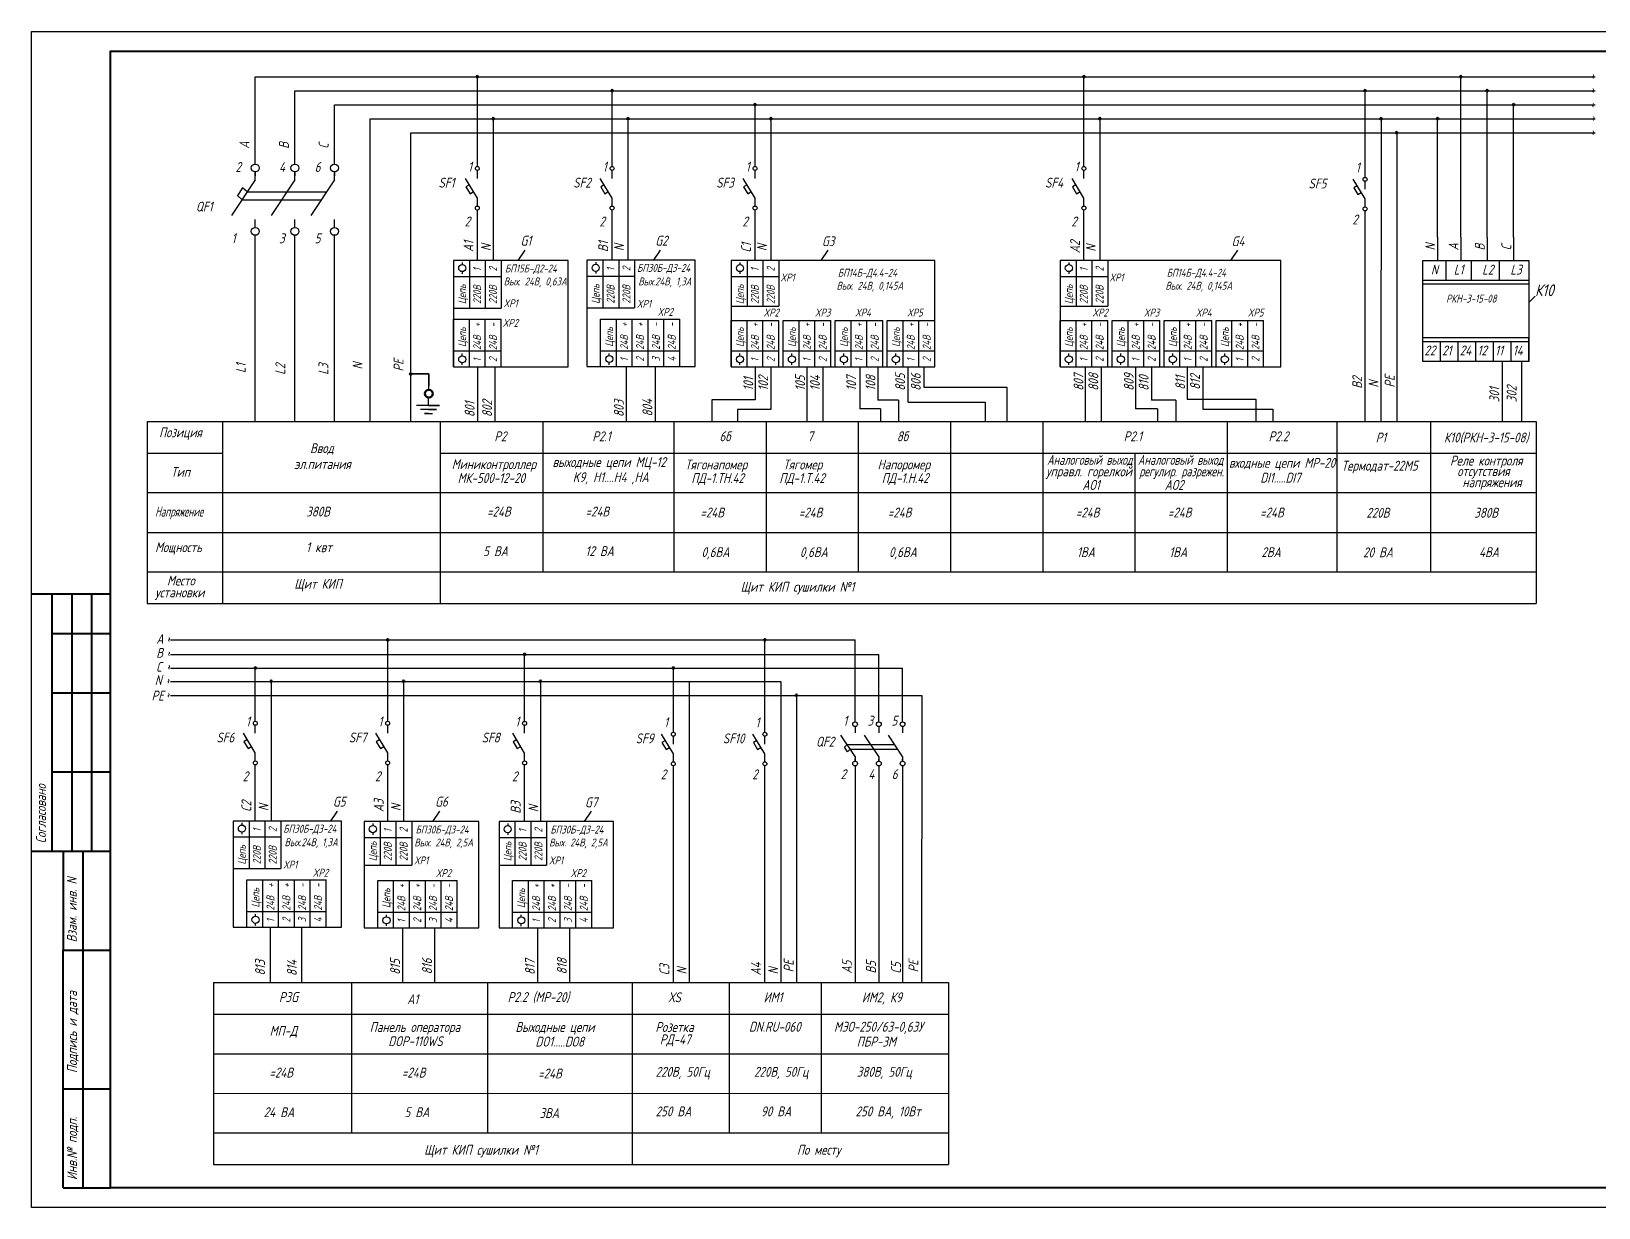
# Model space of a CAD drawing. Header units: millimetres. Extents: x 0 to 630, y 0 to 297.
# Drawn here: x 0 to 395.7, y 0 to 297 of the extents above; entities that cross this region are included whole.
import ezdxf

# ---------------------------------------------------------------- set-up
doc = ezdxf.new("R2010")
doc.units = ezdxf.units.MM
doc.layers.add('MAIN', color=7, linetype='Continuous', lineweight=50)
doc.layers.add('АСУТП', color=7, linetype='Continuous')
doc.styles.add('GOST тип А', font='GOST_A.TTF', dxfattribs={"oblique": 15})
doc.styles.get("Standard").update_dxf_attribs({"font": 'GOST_A.TTF', "oblique": 15, "height": 2.5})

msp = doc.modelspace()

# ---------------------------------------------------------------- linework, layer by layer
for p, q in [((0, 0), (0, 297)), ((0, 297), (629.76, 297)), ((112.58, 212.3), (112.58, 198.5)), ((116.99, 212.3), (116.99, 198.5)), ((150.12, 212.31), (150.12, 198.52)), ((157.45, 212.44), (157.45, 198.65)), ((60.27, 70.8), (60.27, 57.01)), ((68.16, 70.78), (68.16, 56.87)), ((93.71, 70.64), (93.71, 57.01)), ((101.78, 70.64), (101.78, 56.86)), ((127.74, 70.64), (127.74, 57)), ((135.81, 70.64), (135.81, 56.86)), ((629.76, 0), (0, 0))]:
    msp.add_line(p, q)
at = {"lineweight": 40}
msp.add_line((20, 5), (20, 292), dxfattribs=at)
at = {"linetype": 'Continuous'}
for p, q in [((112.58, 262.88), (112.58, 285.54)), ((265.71, 262.88), (265.71, 285.54)), ((146.6, 262.88), (146.6, 282.1)), ((336.68, 260.13), (336.68, 282)), ((182.68, 262.88), (182.68, 278.47)), ((116.58, 274.93), (116.58, 239.13)), ((150.6, 274.93), (150.6, 239.13)), ((186.68, 274.93), (186.68, 239.13)), ((269.71, 274.93), (269.71, 239.13)), ((340.71, 274.98), (340.68, 198.5)), ((344.67, 271.45), (344.68, 198.5)), ((112.58, 239.13), (112.58, 251.88)), ((146.6, 239.13), (146.6, 251.88)), ((182.68, 239.13), (182.68, 251.88)), ((265.71, 239.13), (265.71, 251.88)), ((336.68, 198.5), (336.68, 251.67)), ((354.98, 245.07), (354.98, 239.13)), ((360.86, 245.07), (360.86, 239.13)), ((367.49, 245.07), (367.49, 239.13)), ((374.19, 245.07), (374.19, 239.13)), ((89.94, 122.8), (89.94, 143.36)), ((56.53, 122.8), (56.53, 136.25)), ((60.53, 132.86), (60.53, 97.49)), ((93.94, 132.86), (93.94, 97.49)), ((224.77, 129.32), (224.74, 56.84)), ((56.53, 97.49), (56.53, 111.8)), ((89.94, 97.49), (89.94, 111.8))]:
    msp.add_line(p, q, dxfattribs=at)
at = {"color": 7, "linetype": 'Continuous'}
for p, q in [((360.86, 245.07), (360.86, 285.54)), ((367.49, 245.07), (367.49, 282)), ((374.19, 245.07), (374.19, 278.47)), ((354.98, 245.07), (354.98, 274.93)), ((185.16, 120.03), (185.16, 143.36)), ((124.51, 122.78), (124.51, 139.68)), ((162.06, 120.03), (162.06, 136.25)), ((128.51, 132.85), (128.51, 97.48)), ((166.09, 132.86), (166.06, 56.85)), ((189.19, 132.86), (189.16, 56.85)), ((193.14, 129.32), (193.16, 56.85)), ((124.51, 97.48), (124.51, 111.78)), ((162.06, 56.85), (162.06, 111.57)), ((185.16, 56.85), (185.16, 111.57))]:
    msp.add_line(p, q, dxfattribs=at)
at = {"lineweight": 30}
for p, q in [((112.58, 259.88), (112.58, 261.88)), ((146.6, 259.88), (146.6, 261.88)), ((182.68, 259.88), (182.68, 261.88)), ((265.71, 259.88), (265.71, 261.88)), ((112.58, 254.88), (109.58, 259.88)), ((110.56, 258.24), (109.7, 257.73)), ((109.7, 257.73), (110.73, 256.01)), ((146.6, 254.88), (143.6, 259.88)), ((144.58, 258.24), (143.72, 257.73)), ((143.72, 257.73), (144.75, 256.01)), ((182.68, 254.88), (179.68, 259.88)), ((180.67, 258.24), (179.81, 257.73)), ((179.81, 257.73), (180.84, 256.01)), ((265.71, 254.88), (262.71, 259.88)), ((263.7, 258.24), (262.84, 257.73)), ((262.84, 257.73), (263.87, 256.01)), ((336.68, 254.67), (333.68, 259.67)), ((334.67, 258.03), (333.81, 257.52)), ((333.81, 257.52), (334.84, 255.8)), ((336.68, 257.13), (336.68, 259.13)), ((110.73, 256.01), (111.59, 256.53)), ((112.58, 252.88), (112.58, 254.88)), ((144.75, 256.01), (145.61, 256.53)), ((146.6, 252.88), (146.6, 254.88)), ((180.84, 256.01), (181.7, 256.53)), ((182.68, 252.88), (182.68, 254.88)), ((263.87, 256.01), (264.73, 256.53)), ((265.71, 252.88), (265.71, 254.88)), ((334.84, 255.8), (335.7, 256.32)), ((336.68, 252.67), (336.68, 254.67)), ((108.77, 238.65), (108.77, 238.13)), ((142.45, 238.72), (142.45, 238.2)), ((178.88, 238.65), (178.88, 238.13)), ((261.91, 238.65), (261.91, 238.13)), ((108.77, 236.33), (108.77, 235.8)), ((142.45, 236.4), (142.45, 235.87)), ((178.88, 236.33), (178.88, 235.8)), ((261.91, 236.33), (261.91, 235.8)), ((108.77, 215.1), (108.77, 215.62)), ((145.89, 215.17), (145.89, 215.69)), ((178.88, 215.1), (178.88, 215.62)), ((192, 215.1), (192, 215.62)), ((205.12, 215.1), (205.12, 215.62)), ((218.24, 215.1), (218.24, 215.62)), ((261.91, 215.1), (261.91, 215.62)), ((275.03, 215.1), (275.03, 215.62)), ((288.15, 215.1), (288.15, 215.62)), ((301.27, 215.1), (301.27, 215.62)), ((108.77, 212.77), (108.77, 213.3)), ((145.89, 212.84), (145.89, 213.37)), ((178.88, 212.77), (178.88, 213.3)), ((192, 212.77), (192, 213.3)), ((205.12, 212.77), (205.12, 213.3)), ((218.24, 212.77), (218.24, 213.3)), ((261.91, 212.77), (261.91, 213.3)), ((275.03, 212.77), (275.03, 213.3)), ((288.15, 212.77), (288.15, 213.3)), ((301.27, 212.77), (301.27, 213.3)), ((56.53, 114.8), (53.53, 119.8)), ((56.53, 119.8), (56.53, 121.8)), ((89.94, 114.8), (86.94, 119.8)), ((89.94, 119.8), (89.94, 121.8)), ((54.51, 118.16), (53.66, 117.65)), ((53.66, 117.65), (54.69, 115.93)), ((54.69, 115.93), (55.54, 116.45)), ((56.53, 112.8), (56.53, 114.8)), ((87.93, 118.16), (87.07, 117.65)), ((87.07, 117.65), (88.1, 115.93)), ((88.1, 115.93), (88.96, 116.45)), ((89.94, 112.8), (89.94, 114.8)), ((53.15, 97.13), (53.15, 96.61)), ((86.2, 97), (86.2, 96.47)), ((120.24, 96.99), (120.24, 96.47)), ((53.15, 94.81), (53.15, 94.28)), ((86.2, 94.67), (86.2, 94.15)), ((120.24, 94.67), (120.24, 94.14)), ((56.59, 73.58), (56.59, 74.11)), ((56.59, 71.26), (56.59, 71.78)), ((89.64, 73.44), (89.64, 73.97)), ((89.64, 71.12), (89.64, 71.64)), ((123.68, 73.44), (123.68, 73.96)), ((123.68, 71.11), (123.68, 71.64))]:
    msp.add_line(p, q, dxfattribs=at)
at = {"linetype": 'Continuous', "lineweight": 30}
for p, q in [((106.58, 239.13), (106.58, 212.3)), ((135.51, 239.13), (106.58, 239.13)), ((135.51, 212.3), (135.51, 239.13)), ((140.26, 239.2), (140.26, 212.37)), ((167.61, 239.2), (140.26, 239.2)), ((167.61, 212.37), (167.61, 239.2)), ((176.68, 239.13), (176.68, 212.3)), ((228.05, 239.13), (176.68, 239.13)), ((228.05, 212.3), (228.05, 239.13)), ((259.71, 239.13), (259.71, 212.3)), ((315.39, 239.13), (259.71, 239.13)), ((315.39, 212.3), (315.39, 239.13)), ((106.58, 212.3), (135.51, 212.3)), ((140.26, 212.37), (167.61, 212.37)), ((176.68, 212.3), (228.05, 212.3)), ((259.71, 212.3), (315.39, 212.3)), ((50.96, 97.61), (50.96, 70.78)), ((78.3, 97.61), (50.96, 97.61)), ((78.3, 70.78), (78.3, 97.61)), ((84.01, 97.48), (84.01, 70.64)), ((112.94, 97.48), (84.01, 97.48)), ((118.05, 97.47), (118.05, 70.64)), ((146.98, 97.47), (118.05, 97.47)), ((50.96, 70.78), (78.3, 70.78)), ((84.01, 70.64), (112.94, 70.64)), ((118.05, 70.64), (146.98, 70.64))]:
    msp.add_line(p, q, dxfattribs=at)
at = {"lineweight": 30, "ltscale": 0.5}
for p, q in [((106.58, 239.13), (106.58, 227.13)), ((110.58, 239.13), (110.58, 227.13)), ((118.58, 239.13), (118.58, 227.13)), ((140.26, 239.2), (140.26, 227.2)), ((144.26, 239.2), (144.26, 227.2)), ((152.26, 239.2), (152.26, 227.2)), ((176.68, 239.13), (176.68, 227.64)), ((180.68, 239.13), (180.68, 227.64)), ((188.68, 239.13), (188.68, 227.64)), ((259.71, 239.13), (259.71, 227.64)), ((263.71, 239.13), (263.71, 227.64)), ((271.71, 239.13), (271.71, 227.64)), ((106.58, 235.13), (118.58, 235.13)), ((140.26, 235.2), (152.26, 235.2)), ((176.68, 235.13), (188.68, 235.13)), ((259.71, 235.13), (271.71, 235.13)), ((106.58, 227.13), (118.58, 227.13)), ((140.26, 227.2), (152.26, 227.2)), ((176.68, 227.64), (188.68, 227.64)), ((259.71, 227.64), (271.71, 227.64)), ((106.58, 212.3), (106.58, 224.3)), ((106.58, 224.3), (118.58, 224.3)), ((110.58, 212.3), (110.58, 224.3)), ((118.58, 212.3), (118.58, 224.3)), ((143.7, 212.37), (143.7, 224.37)), ((143.7, 224.37), (163.7, 224.37)), ((147.7, 212.37), (147.7, 224.37)), ((163.7, 212.37), (163.7, 224.37)), ((176.68, 212.3), (176.68, 223.96)), ((176.68, 223.96), (188.68, 223.96)), ((180.68, 212.3), (180.68, 223.96)), ((188.68, 212.3), (188.68, 223.96)), ((189.81, 212.3), (189.81, 223.96)), ((189.81, 223.96), (201.81, 223.96)), ((193.81, 212.3), (193.81, 223.96)), ((201.81, 212.3), (201.81, 223.96)), ((202.93, 212.3), (202.93, 223.96)), ((202.93, 223.96), (214.93, 223.96)), ((206.93, 212.3), (206.93, 223.96)), ((214.93, 212.3), (214.93, 223.96)), ((216.05, 212.3), (216.05, 223.96)), ((216.05, 223.96), (228.05, 223.96)), ((220.05, 212.3), (220.05, 223.96)), ((228.05, 212.3), (228.05, 223.96)), ((259.71, 212.3), (259.71, 223.96)), ((259.71, 223.96), (271.71, 223.96)), ((263.71, 212.3), (263.71, 223.96)), ((271.71, 212.3), (271.71, 223.96)), ((272.84, 212.3), (272.84, 223.96)), ((272.84, 223.96), (284.84, 223.96)), ((276.84, 212.3), (276.84, 223.96)), ((284.84, 212.3), (284.84, 223.96)), ((285.96, 212.3), (285.96, 223.96)), ((285.96, 223.96), (297.96, 223.96)), ((289.96, 212.3), (289.96, 223.96)), ((297.96, 212.3), (297.96, 223.96)), ((299.08, 212.3), (299.08, 223.96)), ((299.08, 223.96), (311.08, 223.96)), ((303.08, 212.3), (303.08, 223.96)), ((311.08, 212.3), (311.08, 223.96)), ((106.58, 216.3), (118.58, 216.3)), ((143.7, 216.37), (163.7, 216.37)), ((176.68, 216.3), (188.68, 216.3)), ((189.81, 216.3), (201.81, 216.3)), ((202.93, 216.3), (214.93, 216.3)), ((216.05, 216.3), (228.05, 216.3)), ((259.71, 216.3), (271.71, 216.3)), ((272.84, 216.3), (284.84, 216.3)), ((285.96, 216.3), (297.96, 216.3)), ((299.08, 216.3), (311.08, 216.3)), ((50.96, 97.61), (50.96, 85.61)), ((54.96, 97.61), (54.96, 85.61)), ((62.96, 97.61), (62.96, 85.61)), ((84.01, 97.48), (84.01, 86.48)), ((88.01, 97.48), (88.01, 86.48)), ((96.01, 97.48), (96.01, 86.48)), ((118.05, 97.47), (118.05, 86.47)), ((122.05, 97.47), (122.05, 86.47)), ((130.05, 97.47), (130.05, 86.47)), ((50.96, 93.61), (62.96, 93.61)), ((84.01, 93.48), (96.01, 93.48)), ((118.05, 93.47), (130.05, 93.47)), ((50.96, 85.61), (62.96, 85.61)), ((84.01, 86.48), (96.01, 86.48)), ((118.05, 86.47), (130.05, 86.47)), ((54.4, 70.78), (54.4, 82.78)), ((54.4, 82.78), (74.4, 82.78)), ((58.4, 70.78), (58.4, 82.78)), ((74.4, 70.78), (74.4, 82.78)), ((87.45, 70.64), (87.45, 82.64)), ((87.45, 82.64), (107.45, 82.64)), ((91.45, 70.64), (91.45, 82.64)), ((107.45, 70.64), (107.45, 82.64)), ((121.48, 70.64), (121.48, 82.64)), ((121.48, 82.64), (141.48, 82.64)), ((125.48, 70.64), (125.48, 82.64)), ((141.48, 70.64), (141.48, 82.64)), ((54.4, 74.78), (74.4, 74.78)), ((87.45, 74.64), (107.45, 74.64)), ((121.48, 74.64), (141.48, 74.64))]:
    msp.add_line(p, q, dxfattribs=at)
at = {"ltscale": 0.5}
for p, q in [((114.58, 239.13), (114.58, 227.13)), ((148.26, 239.2), (148.26, 227.2)), ((184.68, 239.13), (184.68, 227.64)), ((267.71, 239.13), (267.71, 227.64)), ((114.58, 212.3), (114.58, 224.3)), ((151.7, 212.37), (151.7, 224.37)), ((159.7, 212.37), (159.7, 224.37)), ((184.68, 212.3), (184.68, 223.96)), ((197.81, 212.3), (197.81, 223.96)), ((210.93, 212.3), (210.93, 223.96)), ((224.05, 212.3), (224.05, 223.96)), ((267.71, 212.3), (267.71, 223.96)), ((280.84, 212.3), (280.84, 223.96)), ((293.96, 212.3), (293.96, 223.96)), ((307.08, 212.3), (307.08, 223.96)), ((182.68, 212.3), (182.68, 203.93)), ((186.68, 212.3), (186.68, 201.48)), ((195.77, 212.3), (195.77, 198.5)), ((199.77, 212.3), (199.77, 198.5)), ((209.12, 212.3), (209.12, 201.67)), ((213.66, 212.3), (213.66, 203.91)), ((221.28, 212.3), (221.28, 203.38)), ((225.28, 212.3), (225.28, 207.17)), ((266.05, 212.3), (266.05, 198.5)), ((270.05, 212.3), (270.05, 198.5)), ((278.74, 212.3), (278.74, 201.67)), ((282.74, 212.3), (282.74, 203.91)), ((291.76, 212.3), (291.76, 204.16)), ((295.76, 212.3), (295.76, 201.59)), ((58.96, 97.61), (58.96, 85.61)), ((92.01, 97.48), (92.01, 86.48)), ((126.05, 97.47), (126.05, 86.47)), ((62.4, 70.78), (62.4, 82.78)), ((70.4, 70.78), (70.4, 82.78)), ((95.45, 70.64), (95.45, 82.64)), ((103.45, 70.64), (103.45, 82.64)), ((129.48, 70.64), (129.48, 82.64)), ((137.48, 70.64), (137.48, 82.64))]:
    msp.add_line(p, q, dxfattribs=at)
at = {"color": 7, "linetype": 'Continuous', "lineweight": 30}
for p, q in [((351.27, 213.68), (351.27, 239.13)), ((351.27, 239.13), (378.03, 239.13)), ((378.03, 239.13), (378.03, 213.68)), ((378.03, 234.09), (351.27, 234.09)), ((378.03, 213.68), (351.27, 213.68)), ((102.99, 202.52), (97.24, 202.52)), ((100.24, 202.52), (102.99, 202.52)), ((102.24, 201.52), (98.24, 201.52)), ((99.24, 200.52), (101.24, 200.52)), ((100.24, 200.52), (99.24, 200.52)), ((100.24, 201.52), (102.24, 201.52)), ((112.94, 70.64), (112.94, 97.48)), ((146.98, 70.64), (146.98, 97.47))]:
    msp.add_line(p, q, dxfattribs=at)
at = {"color": 7, "lineweight": 30, "ltscale": 0.5}
for p, q in [((351.27, 239.13), (378.03, 239.13)), ((351.27, 233.29), (378.03, 233.29)), ((351.27, 213.68), (351.27, 219.71)), ((351.27, 219.71), (378.03, 219.71)), ((351.27, 218.72), (378.03, 218.72))]:
    msp.add_line(p, q, dxfattribs=at)
at = {"color": 7, "lineweight": -3, "ltscale": 0.5}
for p, q in [((357.17, 234.09), (357.17, 239.13)), ((363.59, 234.09), (363.59, 239.13)), ((370.63, 234.09), (370.63, 239.13)), ((355.73, 213.68), (355.73, 218.72)), ((360.19, 213.68), (360.19, 218.72)), ((364.65, 213.68), (364.65, 218.72)), ((369.11, 213.68), (369.11, 218.72)), ((373.57, 213.68), (373.57, 218.72)), ((378.03, 213.68), (378.03, 219.71))]:
    msp.add_line(p, q, dxfattribs=at)
at = {"color": 7, "ltscale": 0.5}
msp.add_line((379.59, 230.13), (378.03, 228.53), dxfattribs=at)
at = {"lineweight": -3, "ltscale": 0.5}
for p, q in [((155.7, 212.37), (155.7, 224.37)), ((66.4, 70.78), (66.4, 82.78)), ((99.45, 70.64), (99.45, 82.64)), ((133.48, 70.64), (133.48, 82.64))]:
    msp.add_line(p, q, dxfattribs=at)
at = {"color": 7, "lineweight": 30}
for p, q in [((124.51, 114.78), (121.51, 119.78)), ((124.51, 119.78), (124.51, 121.78)), ((162.06, 114.57), (159.06, 119.57)), ((162.06, 117.03), (162.06, 119.03)), ((185.16, 114.57), (182.16, 119.57)), ((185.16, 117.03), (185.16, 119.03)), ((122.5, 118.14), (121.64, 117.63)), ((121.64, 117.63), (122.67, 115.91)), ((122.67, 115.91), (123.53, 116.43)), ((124.51, 112.78), (124.51, 114.78)), ((160.05, 117.93), (159.19, 117.42)), ((159.19, 117.42), (160.22, 115.7)), ((160.22, 115.7), (161.08, 116.22)), ((183.14, 117.93), (182.29, 117.42)), ((182.29, 117.42), (183.32, 115.7)), ((183.32, 115.7), (184.17, 116.22)), ((162.06, 112.57), (162.06, 114.57)), ((185.16, 112.57), (185.16, 114.57))]:
    msp.add_line(p, q, dxfattribs=at)
at = {"lineweight": 50, "ltscale": 0.5}
for centre in [(112.58, 285.54), (265.71, 285.54), (360.86, 285.54), (360.86, 285.54), (146.6, 282), (336.68, 282), (367.49, 282), (182.68, 278.48), (374.19, 278.47), (116.58, 274.93), (150.6, 274.93), (186.68, 274.93), (269.71, 274.93), (340.71, 274.93), (354.98, 274.93), (344.67, 271.4), (95.75, 210.52), (89.94, 143.36), (56.53, 136.25), (60.53, 132.86), (93.94, 132.86)]:
    msp.add_circle(centre, 0.208, dxfattribs=at)
for centre in [(112.58, 262.38), (146.6, 262.38), (182.68, 262.38), (265.71, 262.38), (336.68, 259.63), (112.58, 252.38), (146.6, 252.38), (182.68, 252.38), (265.71, 252.38), (336.68, 252.17), (56.53, 122.3), (89.94, 122.3), (56.53, 112.3), (89.94, 112.3)]:
    msp.add_circle(centre, 0.5)
at = {"linetype": 'Continuous', "lineweight": 30}
for centre in [(108.77, 237.23), (142.45, 237.3), (178.88, 237.23), (261.91, 237.23), (108.77, 214.2), (145.89, 214.27), (178.88, 214.2), (192, 214.2), (205.12, 214.2), (218.24, 214.2), (261.91, 214.2), (275.03, 214.2), (288.15, 214.2), (301.27, 214.2), (53.15, 95.71), (86.2, 95.57), (120.24, 95.57), (56.59, 72.68), (89.64, 72.54), (123.68, 72.54)]:
    msp.add_circle(centre, 0.9, dxfattribs=at)
at = {"color": 7, "lineweight": 50, "ltscale": 0.5}
for centre in [(185.16, 143.36), (124.51, 139.68), (162.06, 136.25), (128.51, 132.85), (193.14, 129.32)]:
    msp.add_circle(centre, 0.208, dxfattribs=at)
at = {"color": 7}
for centre in [(124.51, 122.28), (162.06, 119.53), (185.16, 119.53), (124.51, 112.28), (162.06, 112.07), (185.16, 112.07)]:
    msp.add_circle(centre, 0.5, dxfattribs=at)
at = {"layer": 'MAIN', "color": 7, "linetype": 'Continuous', "lineweight": -3}
for p, q in [((0, 297), (604, 297)), ((124.58, 241.73), (122.8, 239.12)), ((158.77, 241.73), (156.98, 239.12)), ((201.06, 241.73), (199.27, 239.12)), ((304.48, 241.73), (302.69, 239.12)), ((225.28, 207.17), (246.21, 207.17)), ((246.21, 207.17), (246.21, 198.5)), ((182.68, 203.93), (171.74, 203.93)), ((171.74, 203.93), (171.74, 198.48)), ((218.9, 203.91), (213.66, 203.91)), ((218.9, 203.91), (218.9, 198.5)), ((221.34, 203.38), (221.48, 203.38)), ((221.48, 203.38), (240.78, 203.38)), ((240.78, 203.38), (240.78, 198.5)), ((288.89, 203.91), (282.74, 203.91)), ((288.89, 203.91), (288.89, 198.5)), ((291.76, 204.16), (309.13, 204.16)), ((309.13, 204.16), (309.13, 198.48)), ((29.23, 198.5), (29.23, 152.5)), ((29.23, 198.5), (379.89, 198.5)), ((48.23, 198.5), (48.23, 152.5)), ((103.23, 198.5), (103.23, 152.5)), ((129.13, 198.5), (129.13, 160.5)), ((162.19, 198.5), (162.19, 160.5)), ((162.19, 198.5), (162.19, 160.5)), ((186.68, 201.48), (178.26, 201.48)), ((178.26, 201.48), (178.26, 198.48)), ((185.47, 198.5), (185.47, 160.5)), ((208.75, 198.5), (208.75, 160.41)), ((214.33, 201.67), (209.12, 201.67)), ((214.33, 201.67), (214.33, 198.5)), ((232.03, 198.5), (232.03, 160.39)), ((255.31, 198.5), (255.31, 160.5)), ((255.31, 198.5), (255.31, 160.5)), ((255.31, 198.5), (255.31, 160.5)), ((284.32, 201.67), (278.74, 201.67)), ((284.32, 201.67), (284.32, 198.5)), ((295.76, 201.59), (313.36, 201.59)), ((301.87, 198.5), (301.87, 160.5)), ((313.36, 201.59), (313.36, 198.5)), ((329.58, 198.5), (329.58, 160.5)), ((329.58, 198.5), (329.58, 160.5)), ((329.58, 198.5), (329.58, 160.5)), ((329.58, 198.5), (329.58, 160.5)), ((353.24, 198.5), (353.24, 160.5)), ((379.89, 198.5), (379.89, 152.5)), ((379.89, 198.5), (379.89, 160.5)), ((379.89, 198.5), (379.89, 160.5)), ((379.89, 198.5), (379.89, 160.5)), ((29.23, 190.5), (48.23, 190.5)), ((103.23, 190.5), (379.89, 190.5)), ((278.59, 190.5), (278.59, 160.5)), ((379.89, 180.47), (29.23, 180.47)), ((29.23, 170.5), (379.89, 170.5)), ((29.23, 160.5), (379.89, 160.5)), ((29.23, 152.5), (379.89, 152.5)), ((207.94, 122.65), (207.94, 143.36)), ((213.94, 122.65), (213.94, 139.68)), ((219.94, 122.65), (219.94, 136.25)), ((207.94, 111.52), (207.94, 56.84)), ((213.94, 111.52), (213.94, 56.84)), ((219.94, 111.52), (219.94, 56.84)), ((77.22, 100.1), (75.43, 97.49)), ((103.02, 100.1), (101.24, 97.49)), ((141.29, 100.08), (139.51, 97.47)), ((45.95, 56.87), (231.53, 56.86)), ((45.95, 56.87), (45.95, 10.87)), ((80.79, 56.87), (80.79, 18.87)), ((115.14, 56.85), (115.14, 18.85)), ((151.64, 56.86), (151.64, 10.86)), ((151.64, 56.86), (151.64, 10.86)), ((151.64, 56.86), (151.64, 10.86)), ((151.64, 56.86), (151.64, 10.86)), ((151.64, 56.86), (151.64, 18.85)), ((176.18, 56.85), (176.18, 18.85)), ((199.39, 56.85), (199.39, 18.85)), ((231.53, 56.86), (231.53, 10.86)), ((45.95, 48.87), (231.53, 48.86)), ((45.95, 38.87), (231.53, 38.86)), ((45.95, 28.87), (231.53, 28.86)), ((45.95, 18.87), (231.53, 18.86)), ((45.95, 10.87), (231.53, 10.86))]:
    msp.add_line(p, q, dxfattribs=at)
at = {"layer": 'MAIN', "color": 7, "linetype": 'Continuous', "lineweight": 30}
for p, q in [((56.52, 285.54), (394.75, 285.54)), ((56.52, 263.5), (56.52, 285.54)), ((66.52, 282), (394.75, 282)), ((66.52, 263.5), (66.52, 282)), ((76.52, 278.47), (394.75, 278.47)), ((76.52, 263.5), (76.52, 278.47)), ((85.52, 198.5), (85.52, 274.93)), ((85.52, 274.93), (394.75, 274.93)), ((95.75, 198.56), (95.75, 271.4)), ((95.75, 271.4), (394.74, 271.4)), ((56.52, 261.5), (56.52, 260.5)), ((56.52, 259.5), (56.52, 261.5)), ((66.52, 261.5), (66.52, 260.5)), ((66.52, 259.5), (66.52, 261.5)), ((76.52, 259.5), (76.52, 261.5)), ((76.52, 261.5), (76.52, 260.5)), ((56.52, 259.5), (50.52, 250.5)), ((53.31, 257.49), (52.01, 255.54)), ((54.5, 256.44), (53.31, 257.49)), ((66.52, 259.5), (60.52, 250.5)), ((76.52, 259.5), (70.52, 250.5)), ((53.19, 254.47), (52.01, 255.54)), ((53.18, 254.5), (73.18, 254.5)), ((54.52, 256.5), (74.52, 256.5)), ((56.52, 247.5), (56.52, 249.5)), ((66.52, 247.5), (66.52, 249.5)), ((76.52, 247.5), (76.52, 249.5)), ((100.24, 202.54), (100.24, 204.52)), ((35.11, 143.36), (207.94, 143.36)), ((35.11, 139.68), (213.94, 139.68)), ((35.11, 136.25), (219.94, 136.25)), ((35.11, 132.86), (189.19, 132.86)), ((35.08, 129.32), (224.77, 129.32)), ((207.94, 113.92), (204.34, 119.32)), ((207.94, 121.45), (207.94, 119.92)), ((213.94, 113.92), (210.34, 119.32)), ((213.94, 121.45), (213.94, 119.92)), ((219.94, 113.92), (216.34, 119.32)), ((219.94, 121.45), (219.94, 119.92)), ((205.95, 116.94), (205.24, 116.3)), ((206.02, 115.13), (205.24, 116.3)), ((205.94, 116.92), (217.94, 116.92)), ((206.73, 115.76), (206.02, 115.13)), ((206.74, 115.72), (218.74, 115.72)), ((207.94, 113.92), (207.94, 112.72)), ((207.94, 112.72), (207.94, 113.32)), ((213.94, 113.92), (213.94, 112.72)), ((213.94, 112.72), (213.94, 113.32)), ((219.94, 113.92), (219.94, 112.72)), ((219.94, 112.72), (219.94, 113.32))]:
    msp.add_line(p, q, dxfattribs=at)
at = {"layer": 'MAIN', "color": 7, "linetype": 'Continuous', "lineweight": -2}
for p, q in [((100.34, 210.52), (95.75, 210.52)), ((95.75, 210.52), (100.34, 210.52)), ((100.34, 206.52), (100.34, 210.52)), ((100.34, 210.52), (100.34, 207.52))]:
    msp.add_line(p, q, dxfattribs=at)
at = {"layer": 'MAIN', "color": 7, "linetype": 'Continuous', "lineweight": 40}
for p, q in [((-0.01, 155), (19.99, 155)), ((5.18, 155), (5.18, 90)), ((10.18, 155), (10.18, 90)), ((15.18, 155), (15.18, 90)), ((5.18, 145), (19.99, 145)), ((5.18, 130), (19.99, 130)), ((5.18, 110), (19.99, 110)), ((-0.01, 90), (19.99, 90)), ((7.99, 89.98), (7.99, 64.98)), ((12.99, 89.98), (12.99, 4.98)), ((7.99, 64.98), (19.99, 64.98)), ((7.99, 4.98), (7.99, 64.98)), ((7.99, 29.98), (19.99, 29.98)), ((7.99, 4.98), (19.99, 4.98))]:
    msp.add_line(p, q, dxfattribs=at)
msp.add_lwpolyline([(20, 5), (20, 292), (624.76, 292), (624.76, 5)], close=True, dxfattribs=at)
at = {"layer": 'MAIN', "color": 7, "linetype": 'Continuous', "lineweight": 30}
for points in [[(56.52, 198.5), (56.52, 245.5)], [(66.52, 198.5), (66.52, 245.5)], [(76.52, 198.5), (76.52, 245.5)]]:
    msp.add_lwpolyline(points, dxfattribs=at)
for centre, radius in [((56.52, 262.5), 1), ((66.52, 262.5), 1), ((76.52, 262.5), 1), ((56.52, 246.5), 1), ((66.52, 246.5), 1), ((76.52, 246.5), 1), ((207.94, 122.05), 0.6), ((213.94, 122.05), 0.6), ((219.94, 122.05), 0.6), ((207.94, 112.12), 0.6), ((213.94, 112.12), 0.6), ((219.94, 112.12), 0.6)]:
    msp.add_circle(centre, radius, dxfattribs=at)
at = {"layer": 'MAIN', "color": 7, "linetype": 'Continuous', "lineweight": 50}
msp.add_circle((100.34, 205.52), 1, dxfattribs=at)
at = {"layer": 'АСУТП'}
for p, q in [((371.29, 213.68), (371.29, 198.5)), ((376.21, 213.68), (376.21, 198.5))]:
    msp.add_line(p, q, dxfattribs=at)

# ---------------------------------------------------------------- texts
at = {"color": 7, "linetype": 'Continuous', "oblique": 15}
for s, p in [('A1', (111.58, 241.27)), ('N', (116.02, 241.5)), ('B1', (145.6, 241.27)), ('N', (149.6, 241.5)), ('C1', (181.68, 241.12)), ('N', (185.68, 241.5)), ('A2', (264.71, 240.98)), ('N', (268.71, 241.36)), ('В2', (335.95, 206.76)), ('РЕ', (344.17, 207.04)), ('N', (340.05, 207.04)), ('C2', (55.53, 99.88)), ('A3', (88.94, 99.88)), ('B3', (123.51, 99.46)), ('N', (59.85, 100.12)), ('N', (93.27, 100.12)), ('N', (127.99, 99.85)), ('C3', (161.06, 58.61)), ('N', (165.42, 58.89)), ('А4', (184.16, 58.61)), ('N', (188.51, 58.89)), ('РЕ', (192.45, 59.4)), ('А5', (207.1, 59.11)), ('В5', (213.2, 59.11)), ('С5', (219.54, 59.11)), ('РЕ', (223.93, 59.39))]:
    msp.add_text(s, height=2.5, rotation=90, dxfattribs=at).set_placement(p)
at = {"linetype": 'Continuous', "oblique": 15}
for s, p in [('1', (113.53, 236.39)), ('2', (117.53, 236.39)), ('1', (183.63, 236.39)), ('2', (187.63, 236.39)), ('1', (266.66, 236.39)), ('2', (270.66, 236.39)), ('Цепь', (109.73, 228.12)), ('220В', (113.53, 228.19)), ('220В', (117.53, 228.19)), ('Цепь', (179.84, 228.12)), ('220В', (183.63, 228.19)), ('220В', (187.63, 228.19)), ('Цепь', (262.87, 228.12)), ('220В', (266.66, 228.19)), ('220В', (270.66, 228.19)), ('Цепь', (109.73, 217.29)), ('24В  +', (113.53, 216.54)), ('24В  -', (117.53, 216.54)), ('Цепь', (179.84, 217.29)), ('24В  +', (183.63, 216.54)), ('24В  -', (187.63, 216.54)), ('Цепь', (192.96, 217.29)), ('24В  +', (196.76, 216.54)), ('24В  -', (200.76, 216.54)), ('Цепь', (206.09, 217.29)), ('24В  +', (209.88, 216.54)), ('24В  -', (213.88, 216.54)), ('Цепь', (219.21, 217.29)), ('24В  +', (223, 216.54)), ('24В  -', (227, 216.54)), ('Цепь', (262.87, 217.29)), ('24В  +', (266.66, 216.54)), ('24В  -', (270.66, 216.54)), ('Цепь', (275.99, 217.29)), ('24В  +', (279.79, 216.54)), ('24В  -', (283.79, 216.54)), ('Цепь', (289.12, 217.29)), ('24В  +', (292.91, 216.54)), ('24В  -', (296.91, 216.54)), ('Цепь', (302.24, 217.29)), ('24В  +', (306.03, 216.54)), ('24В  -', (310.03, 216.54)), ('1', (113.53, 213.56)), ('2', (117.53, 213.56)), ('1', (183.63, 213.56)), ('2', (187.63, 213.56)), ('1', (196.76, 213.56)), ('2', (200.76, 213.56)), ('1', (209.88, 213.56)), ('2', (213.88, 213.56)), ('1', (223, 213.56)), ('2', (227, 213.56)), ('1', (266.66, 213.56)), ('2', (270.66, 213.56)), ('1', (279.79, 213.56)), ('2', (283.79, 213.56)), ('1', (292.91, 213.56)), ('2', (296.91, 213.56)), ('1', (306.03, 213.56)), ('2', (310.03, 213.56)), ('1', (57.91, 94.87)), ('2', (61.91, 94.87)), ('1', (90.96, 94.74)), ('2', (94.96, 94.74)), ('1', (125, 94.73)), ('2', (129, 94.73)), ('Цепь', (54.11, 86.61)), ('220В', (57.91, 86.67)), ('220В', (61.91, 86.67)), ('Цепь', (87.17, 87.47)), ('220В', (90.96, 87.53)), ('220В', (94.96, 87.53)), ('Цепь', (121.2, 87.46)), ('220В', (125, 87.53)), ('220В', (129, 87.53)), ('Цепь', (57.55, 75.77)), ('24В  +', (61.35, 75.03)), ('24В  +', (65.35, 75.03)), ('24В  -', (69.35, 75.03)), ('24В  -', (73.35, 75.03)), ('Цепь', (90.6, 75.64)), ('24В  +', (94.4, 74.89)), ('24В  +', (98.4, 74.89)), ('24В  -', (102.4, 74.89)), ('24В  -', (106.4, 74.89)), ('Цепь', (124.64, 75.63)), ('24В  +', (128.43, 74.88)), ('24В  +', (132.43, 74.88)), ('24В  -', (136.43, 74.88)), ('24В  -', (140.43, 74.88)), ('1', (61.35, 72.04)), ('2', (65.35, 72.04)), ('3', (69.35, 72.04)), ('4', (73.35, 72.04)), ('1', (94.4, 71.9)), ('2', (98.4, 71.9)), ('3', (102.4, 71.9)), ('4', (106.4, 71.9)), ('1', (128.43, 71.9)), ('2', (132.43, 71.9)), ('3', (136.43, 71.9)), ('4', (140.43, 71.9))]:
    msp.add_text(s, height=2, rotation=90, dxfattribs=at).set_placement(p)
at = {"color": 7, "linetype": 'Continuous', "oblique": 15}
for s, p in [('БП15Б-Д2-24', (119.55, 236.12)), ('XP1', (189.09, 233.85)), ('БП14Б-Д4.4-24', (203.58, 235.05)), ('XP1', (272.12, 233.85)), ('БП14Б-Д4.4-24', (286.61, 235.05)), ('РКН-3-15-08', (357.14, 228.52)), ('XP1', (119.16, 227.33)), ('XP2', (184.81, 224.99)), ('XP3', (197.79, 224.99)), ('XP4', (207.93, 224.99)), ('XP5', (221.05, 224.99)), ('XP2', (267.84, 224.99)), ('XP3', (280.82, 224.99)), ('XP4', (293.94, 224.99)), ('XP5', (307.07, 224.99)), ('XP2', (118.97, 222.39)), ('БП30Б-Д3-24', (63.6, 94.68)), ('БП30Б-Д3-24', (96.98, 94.47)), ('БП30Б-Д3-24', (131.02, 94.46)), ('XP1', (63.53, 85.61)), ('XP1', (96.6, 86.68)), ('XP1', (130.64, 86.67)), ('XP2', (71.03, 83.57)), ('XP2', (102.07, 83.47)), ('XP2', (136.11, 83.47))]:
    msp.add_text(s, height=2, dxfattribs=at).set_placement(p)
at = {"linetype": 'Continuous', "style": 'GOST тип А', "oblique": 15}
for s, p in [('1', (147.21, 236.46)), ('2', (151.21, 236.46)), ('Цепь', (143.42, 228.19)), ('220В', (147.21, 228.26)), ('220В', (151.21, 228.26)), ('Цепь', (146.86, 217.36)), ('24В  +', (150.65, 216.61)), ('24В  +', (154.65, 216.61)), ('24В  -', (158.65, 216.61)), ('24В  -', (162.65, 216.61)), ('1', (150.65, 213.63)), ('2', (154.65, 213.63)), ('3', (158.65, 213.63)), ('4', (162.65, 213.63))]:
    msp.add_text(s, height=2, rotation=90, dxfattribs=at).set_placement(p)
at = {"color": 7, "linetype": 'Continuous', "style": 'GOST тип А', "oblique": 15}
for s, height, p in [('БП30Б-Д3-24', 2, (152.9, 236.27)), ('N', 2.5, (353.32, 235.59)), ('L1', 2.5, (359.07, 235.59)), ('L2', 2.5, (366.25, 235.59)), ('L3', 2.5, (373.36, 235.59)), ('XP1', 2, (152.83, 227.2)), ('XP2', 2, (158.06, 225.16)), ('22', 2.5, (351.66, 215.18)), ('21', 2.5, (356.12, 215.18)), ('24', 2.5, (360.58, 215.18)), ('12', 2.5, (365.04, 215.18)), ('11', 2.5, (369.5, 215.18)), ('14', 2.5, (373.96, 215.18))]:
    msp.add_text(s, height=height, dxfattribs=at).set_placement(p)
for s, p in [('301', (370.56, 203.32, -248.96)), ('302', (374.93, 203.32, -248.96))]:
    msp.add_text(s, height=2.5, rotation=90, dxfattribs=at).set_placement(p)
at = {"layer": 'MAIN', "color": 7, "linetype": 'Continuous', "lineweight": -3, "oblique": 15}
for s, p in [('~', (395.6, 284.58)), ('~', (395.6, 281.02)), ('~', (395.6, 277.29)), ('~', (395.69, 273.96)), ('~', (395.6, 270.35)), ('101', (182.23, 206.23)), ('102', (185.98, 206.23)), ('105', (195.31, 206.23)), ('104', (199.06, 206.23)), ('107', (208.22, 206.23)), ('108', (213.09, 206.23)), ('805', (220.56, 206.23)), ('806', (224.51, 206.23)), ('807', (265.59, 206.23)), ('808', (269.34, 206.23)), ('809', (278.29, 206.23)), ('810', (282.04, 206.23)), ('811', (291.27, 206.49)), ('812', (295.02, 206.49)), ('801', (111.89, 199.6)), ('802', (116.3, 199.6)), ('803', (149.55, 199.62)), ('804', (156.76, 199.75)), ('~', (36.08, 142.38)), ('~', (36.08, 138.81)), ('~', (36.08, 135.42)), ('~', (35.94, 131.91)), ('~', (35.96, 128.32)), ('Согласовано', (3.66, 92)), ('Взам. инв. N', (11.46, 66.98)), ('818', (135.17, 58.9)), ('813', (58.97, 58.59)), ('814', (67, 58.48)), ('815', (93.06, 58.76)), ('816', (101.13, 58.9)), ('817', (127.1, 58.76)), ('Подпись и дата', (11.51, 33.98)), ('Инв.№ подп.', (11.51, 6.98))]:
    msp.add_text(s, height=2.5, rotation=90, dxfattribs=at).set_placement(p)
at = {"layer": 'MAIN', "color": 7, "linetype": 'Continuous', "lineweight": 30, "oblique": 15}
for s, p in [('B', (65.01, 267.33)), ('C', (75.01, 267.33)), ('A', (55.01, 267.33)), ('L1', (54.12, 210.72)), ('L2', (64.09, 210.27)), ('L3', (74.97, 210.27))]:
    msp.add_text(s, height=2.5, rotation=90, dxfattribs=at).set_placement(p)
for s, p in [('2', (51.52, 261.5)), ('4', (62.52, 261.5)), ('6', (71.52, 261.5)), ('QF1', (41.52, 251.5)), ('1', (50.52, 243.5)), ('3', (62.52, 243.5)), ('5', (71.52, 243.5)), ('1', (204.95, 121.7)), ('3', (211.1, 121.7)), ('5', (217.12, 121.7)), ('QF2', (198.06, 116.41)), ('2', (204.29, 108.2)), ('4', (211.29, 108.2)), ('6', (217.21, 108.2))]:
    msp.add_text(s, height=2.5, dxfattribs=at).set_placement(p)
at = {"layer": 'MAIN', "color": 7, "linetype": 'Continuous', "lineweight": -3, "oblique": 15}
for s, height, p in [('1', 2.5, (110.21, 261.59)), ('1', 2.5, (144.23, 261.59)), ('1', 2.5, (180.32, 261.59)), ('1', 2.5, (263.35, 261.59)), ('1', 2.5, (334.32, 261.38)), ('SF1', 2.5, (102.76, 257.54)), ('SF2', 2.5, (136.78, 257.54)), ('SF3', 2.5, (172.87, 257.54)), ('SF4', 2.5, (255.9, 257.54)), ('SF5', 2.5, (322.41, 257.33)), ('2', 2.5, (109.38, 247.74)), ('2', 2.5, (143.4, 247.74)), ('2', 2.5, (179.49, 247.74)), ('2', 2.5, (262.52, 247.74)), ('2', 2.5, (333.49, 248.25)), ('G1', 2.5, (123.48, 242.9)), ('G2', 2.5, (157.5, 242.9)), ('G3', 2.5, (199.57, 242.76)), ('G4', 2.5, (302.99, 242.76)), ('Вых. 24В, 0,63А', 2, (119.23, 232.85)), ('Вых. 24В, 0,145А', 2, (203.26, 231.77)), ('Вых. 24В, 0,145А', 2, (286.29, 231.77)), ('К10', 3, (379.59, 230.13)), ('Позиция', 2.5, (32.23, 194.5)), ('Р2.1', 2.5, (275.74, 193.5)), ('Р2.2', 2.5, (312.32, 193.5)), ('Ввод', 2.5, (70.35, 190.5)), ('Тип', 2.5, (35.23, 184.5)), ('эл.питания', 2.5, (66.35, 186.5)), ('DI1.....DI7', 2.5, (310.23, 183.05)), ('380В', 2.5, (69.35, 174.5)), ('=24В', 2.5, (139.89, 174.52)), ('=24В', 2.5, (168.89, 174.26)), ('=24В', 2.5, (193.72, 174.26)), ('=24В', 2.5, (216.21, 174.26)), ('=24В', 2.5, (263.67, 174.26)), ('=24В', 2.5, (286.91, 174.26)), ('=24В', 2.5, (310.19, 174.26)), ('Мощность', 2.5, (31.23, 165.5)), ('1 квт', 2.5, (69.35, 165.5)), ('12 ВА', 2.5, (139.86, 164.52)), ('0,6ВА', 2.5, (169.17, 164.26)), ('0,6ВА', 2.5, (194, 164.26)), ('0,6ВА', 2.5, (216.49, 164.26)), ('1ВА', 2.5, (263.95, 164.26)), ('1ВА', 2.5, (287.24, 164.26)), ('2ВА', 2.5, (310.52, 164.26)), ('4ВА', 2.5, (365.46, 164.26)), ('Место', 2.5, (34.23, 157.08)), ('Щит КИП', 2.5, (66.35, 156.25)), ('установки', 2.5, (31.23, 154.08)), ('Щит КИП сушилки №1  ', 2.5, (179.03, 155.5)), ('1', 2.5, (54.16, 121.51)), ('1', 2.5, (87.58, 121.51)), ('1', 2.5, (122.15, 121.49)), ('1', 2.5, (159.7, 121.28)), ('1', 2.5, (182.79, 121.28)), ('SF6', 2.5, (46.71, 117.46)), ('SF7', 2.5, (80.13, 117.46)), ('SF8', 2.5, (113.67, 117.44)), ('SF9', 2.5, (152.54, 117.23)), ('SF10', 2.5, (174.56, 117.23)), ('2', 2.5, (53.34, 107.66)), ('2', 2.5, (86.75, 107.66)), ('2', 2.5, (121.32, 107.64)), ('2', 2.5, (158.87, 108.15)), ('2', 2.5, (181.97, 108.15)), ('G5', 2.5, (76.12, 101.27)), ('G6', 2.5, (101.92, 101.27)), ('G7', 2.5, (139.74, 101.1)), ('Вых.24В, 1,3А', 2, (63.91, 91.26)), ('Вых. 24В, 2,5А', 2, (96.67, 91.19)), ('Вых. 24В, 2,5А', 2, (130.71, 91.19)), (' Р3G', 2.5, (61.22, 51.92)), ('А1', 2.5, (94.85, 51.41)), ('Р2.2 (МР-20) ', 2.5, (120.23, 51.92)), ('ХS', 2.5, (160.8, 51.86)), ('ИМ1', 2.5, (184.85, 51.86)), ('ИМ2, К9', 2.5, (209.66, 51.86)), ('МП-Д', 2.5, (60.14, 43.38)), ('Панель оператора', 2.5, (85.41, 44.36)), ('Выходные цепи', 2.5, (122.2, 44.36)), ('Розетка', 2.5, (157.53, 44.36)), ('РД-47', 2.5, (158.65, 41.23)), ('DN.RU-060', 2.5, (181.14, 44.42)), ('МЭО-250/63-0,63У', 2.5, (202.62, 44.43)), ('DOP-110WS', 2.5, (90.09, 40.78)), ('DO1.....DО8', 2.5, (127.24, 40.67)), ('ПБР-3М', 2.5, (208.36, 40.67)), ('=24В', 2.5, (60.09, 32.86)), ('=24В', 2.5, (93.53, 32.86)), ('=24В', 2.5, (127.94, 32.62)), ('220В, 50Гц', 2.5, (157.57, 33.05)), ('220В, 50Гц', 2.5, (182.43, 33.05)), ('380В, 50Гц', 2.5, (208.36, 33.05)), ('24 ВА', 2.5, (58.65, 22.86)), ('5 ВА', 2.5, (94.18, 22.86)), ('3ВА', 2.5, (128.27, 22.62)), ('250 ВА', 2.5, (157.57, 23.05)), ('90 ВА', 2.5, (184.15, 23.05)), ('250 ВА, 10Вт', 2.5, (208.04, 23.05)), ('Щит КИП сушилки №1 ', 2.5, (99.15, 13.35)), ('По месту', 2.5, (193.27, 13.35))]:
    msp.add_text(s, height=height, dxfattribs=at).set_placement(p)
at = {"layer": 'MAIN', "color": 7, "linetype": 'Continuous', "lineweight": 50, "style": 'GOST тип А', "oblique": 15}
for s, p in [('N', (354.39, 241.67)), ('A', (360.27, 241.67)), ('B', (366.9, 241.67)), ('C', (373.6, 241.67))]:
    msp.add_text(s, height=2.5, rotation=90, dxfattribs=at).set_placement(p)
at = {"layer": 'MAIN', "color": 7, "linetype": 'Continuous', "lineweight": -3, "style": 'GOST тип А', "oblique": 15}
for s, height, p in [('Вых.24В, 1,3А', 2, (153.21, 232.85)), ('Р2', 2.5, (116.86, 193.5)), ('Р2.1', 2.5, (141.61, 193.5)), ('6б', 2.5, (173.71, 193.5)), ('7', 2.5, (195.92, 193.5)), ('8б', 2.5, (218.47, 193.5)), ('Р1', 2.5, (339.36, 193.2)), ('К10(РКН-3-15-08)', 2.5, (356.62, 193.2)), ('Тягонапомер', 2.5, (165.01, 186.38)), ('Тягомер', 2.5, (189.79, 186.38)), ('Напоромер', 2.5, (213.62, 186.38)), ('управл. горелкой', 2.5, (256.13, 184.64)), ('Термодат-22М5', 2.5, (330.75, 186.08)), ('Реле контроля  ', 2.5, (358.14, 187.37)), ('отсутствия ', 2.5, (359.96, 184.71)), ('ПД-1.ТН.42', 2.5, (166.6, 182.95)), ('ПД-1.Т.42', 2.5, (188.8, 182.95)), ('ПД-1.Н.42', 2.5, (214.66, 182.95)), ('АО1', 2.5, (265.31, 181.22)), ('АО2', 2.5, (286.1, 181.22)), ('напряжения ', 2.5, (361.25, 181.91)), ('=24В', 2.5, (115.04, 174.5)), ('220В', 2.5, (337.01, 174.2)), ('380В', 2.5, (364.23, 174.2)), ('5 ВА', 2.5, (114.04, 164.5)), ('20 ВА', 2.5, (336.18, 164.2))]:
    msp.add_text(s, height=height, dxfattribs=at).set_placement(p)
at = {"layer": 'MAIN', "color": 7, "linetype": 'Continuous', "lineweight": 50, "oblique": 15}
for s, p in [('N', (83.58, 211.62)), ('PE', (93.94, 211.12))]:
    msp.add_text(s, height=2.5, rotation=90, dxfattribs=at).set_placement(p)
at = {"layer": 'MAIN', "color": 7, "linetype": 'Continuous', "lineweight": -3, "style": 'GOST тип А', "oblique": 15, "width": 0.9}
for s, p in [('Аналоговый выход', (256.41, 187.55)), ('Аналоговый выход', (279.34, 187.55)), ('регулир. разрежен.', (279.68, 184.64))]:
    msp.add_text(s, height=2.5, dxfattribs=at).set_placement(p)
at = {"layer": 'MAIN', "color": 7, "linetype": 'Continuous', "lineweight": 50, "style": 'GOST тип А', "oblique": 15}
for s, p in [('Миниконтроллер ', (106.11, 186.46)), ('МК-500-12-20', (107.59, 182.96))]:
    msp.add_text(s, height=2.5, dxfattribs=at).set_placement(p)
at = {"layer": 'MAIN', "color": 7, "linetype": 'Continuous', "lineweight": 50, "oblique": 15}
for s, p in [('выходные цепи МЦ-12', (131.56, 187)), ('входные цепи МР-20', (302.32, 186.8)), ('K9, Н1....Н4 ,НА', (136.68, 183.18)), ('А', (31.52, 142.37)), ('В', (31.52, 138.83)), ('С', (31.52, 135.3)), ('N', (31.15, 131.96)), ('PE', (30.34, 128.04))]:
    msp.add_text(s, height=2.5, dxfattribs=at).set_placement(p)
at = {"layer": 'MAIN', "color": 7, "linetype": 'Continuous', "lineweight": -3, "oblique": 15, "width": 0.8}
msp.add_text('Напряжение', height=2.5, dxfattribs=at).set_placement((31.23, 174.5))

doc.saveas('drawing.dxf')
